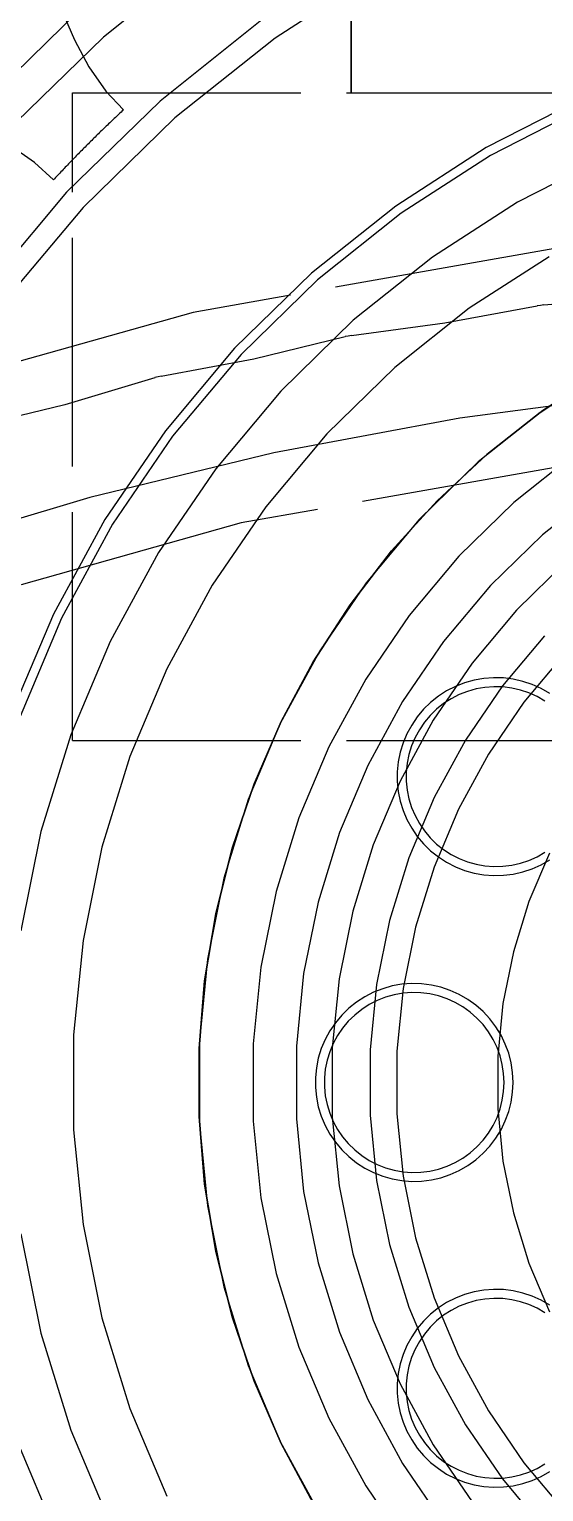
# Model space of a CAD drawing. Header units: millimetres. Extents: x -9 to 243, y -53 to 196.
# Drawn here: x 19.71 to 22.57, y 143.43 to 151.55 of the extents above; entities that cross this region are included whole.
import ezdxf

# ---------------------------------------------------------------- set-up
doc = ezdxf.new("R2010")
doc.units = ezdxf.units.MM
doc.linetypes.add('DASHED', pattern=[1.524, 1.27, -0.254])
doc.layers.add('HIDDEN', color=8, linetype='DASHED')

msp = doc.modelspace()

# ---------------------------------------------------------------- linework, layer by layer
at = {"layer": 'HIDDEN'}
for points in [[(21.5, 158.24), (21.5, 151.2)], [(21.5, 151.2), (21.5, 157.94)], [(20.72599, 151.99252), (20.12193, 151.5108), (19.56885, 150.97134), (19.07222, 150.37948), (18.637, 149.74112), (18.26749, 149.0626), (17.96738, 148.35066), (17.73965, 147.61237), (17.58656, 146.85508), (17.50963, 146.08631), (17.50963, 145.31369), (17.58656, 144.54492), (17.73965, 143.78763), (17.96738, 143.04934), (18.26749, 142.3374), (18.637, 141.65888), (19.07222, 141.02052), (19.56885, 140.42866), (20.12193, 139.8892), (20.72599, 139.40748), (21.375, 138.9883)], [(20.72599, 151.99252), (20.12193, 151.5108), (19.56885, 150.97134), (19.07222, 150.37948), (18.637, 149.74112), (18.26749, 149.0626), (17.96738, 148.35066), (17.73965, 147.61237), (17.58656, 146.85508), (17.50963, 146.08631), (17.50963, 145.31369), (17.58656, 144.54492), (17.73965, 143.78763), (17.96738, 143.04934), (18.26749, 142.3374), (18.637, 141.65888), (19.07222, 141.02052), (19.56885, 140.42866), (20.12193, 139.8892), (20.72599, 139.40748), (21.375, 138.9883)], [(21.675, 151.89208), (21.07623, 151.50536), (20.51895, 151.06094), (20.00868, 150.56324), (19.5505, 150.0172), (19.14897, 149.42826), (18.80807, 148.80227), (18.5312, 148.14544), (18.3211, 147.46432), (18.17986, 146.76565), (18.10889, 146.0564), (18.10889, 145.3436), (18.17986, 144.63435), (18.3211, 143.93568), (18.5312, 143.25456), (18.80807, 142.59773), (19.14897, 141.97174), (19.5505, 141.3828), (20.00868, 140.83676), (20.51895, 140.33906), (21.07623, 139.89464), (21.675, 139.50792), (22.3093, 139.18273), (22.97282, 138.92232)], [(19.9896, 151.66076), (19.42224, 151.10737), (18.9128, 150.50025), (18.46634, 149.84541), (18.0873, 149.14938), (17.77944, 148.41906), (17.54584, 147.66172), (17.38879, 146.88489), (17.30988, 146.09627), (17.30988, 145.30373), (17.38879, 144.51511), (17.54584, 143.73828), (17.77944, 142.98094), (18.0873, 142.25062), (18.46634, 141.55459), (18.9128, 140.89975), (19.42224, 140.29263), (19.9896, 139.73924), (20.60924, 139.24509), (21.275, 138.8151)], [(19.9896, 151.66076), (19.42224, 151.10737), (18.9128, 150.50025), (18.46634, 149.84541), (18.0873, 149.14938), (17.77944, 148.41906), (17.54584, 147.66172), (17.38879, 146.88489), (17.30988, 146.09627), (17.30988, 145.30373), (17.38879, 144.51511), (17.54584, 143.73828), (17.77944, 142.98094), (18.0873, 142.25062), (18.46634, 141.55459), (18.9128, 140.89975), (19.42224, 140.29263), (19.9896, 139.73924), (20.60924, 139.24509), (21.275, 138.8151)], [(24.50394, 151.65344), (23.91487, 151.54957), (23.33908, 151.38756), (22.78228, 151.16904), (22.25, 150.89615), (21.74754, 150.57163), (21.27988, 150.19869), (20.85169, 149.78104), (20.4672, 149.32283), (20.13025, 148.82861), (19.84419, 148.3033), (19.61184, 147.75212)], [(24.50394, 151.65344), (23.91487, 151.54957), (23.33908, 151.38756), (22.78228, 151.16904), (22.25, 150.89615), (21.74754, 150.57163), (21.27988, 150.19869), (20.85169, 149.78104), (20.4672, 149.32283), (20.13025, 148.82861), (19.84419, 148.3033), (19.61184, 147.75212)], [(24.50394, 151.65344), (23.91487, 151.54957), (23.33908, 151.38756), (22.78228, 151.16904), (22.25, 150.89615), (21.74754, 150.57163), (21.27988, 150.19869), (20.85169, 149.78104), (20.4672, 149.32283), (20.13025, 148.82861), (19.84419, 148.3033), (19.61184, 147.75212)], [(24.50394, 151.65344), (23.91487, 151.54957), (23.33908, 151.38756), (22.78228, 151.16904), (22.25, 150.89615), (21.74754, 150.57163), (21.27988, 150.19869), (20.85169, 149.78104), (20.4672, 149.32283), (20.13025, 148.82861), (19.84419, 148.3033), (19.61184, 147.75212)], [(19.89259, 151.65303), (19.96204, 151.49499)], [(19.89259, 151.65303), (19.96204, 151.49499)], [(21.00369, 151.60625), (20.43672, 151.15411), (19.91759, 150.64776), (19.45145, 150.09223), (19.04294, 149.49306), (18.69611, 148.85618), (18.41443, 148.18794), (18.20068, 147.49498), (18.05698, 146.78417), (17.98478, 146.06259), (17.98478, 145.33741), (18.05698, 144.61583), (18.20068, 143.90502), (18.41443, 143.21206), (18.69611, 142.54382), (19.04294, 141.90694), (19.45145, 141.30777), (19.91759, 140.75224), (20.43672, 140.24589), (21.00369, 139.79375), (21.61287, 139.4003), (22.25819, 139.06947), (22.93324, 138.80453)], [(24.51015, 151.60382), (23.926, 151.50082), (23.355, 151.34017), (22.80284, 151.12346), (22.275, 150.85285), (21.77673, 150.53103), (21.31297, 150.1612), (20.88834, 149.74703), (20.50706, 149.29264), (20.17292, 148.80254), (19.88924, 148.28161), (19.65883, 147.73502)], [(24.51015, 151.60382), (23.926, 151.50082), (23.355, 151.34017), (22.80284, 151.12346), (22.275, 150.85285), (21.77673, 150.53103), (21.31297, 150.1612), (20.88834, 149.74703), (20.50706, 149.29264), (20.17292, 148.80254), (19.88924, 148.28161), (19.65883, 147.73502)], [(19.96204, 151.49499), (20.04181, 151.34596)], [(19.96204, 151.49499), (20.04181, 151.34596)], [(28.31539, 150.44615), (27.82759, 150.72778), (27.31418, 150.95944), (26.78025, 151.13883), (26.23111, 151.26416), (25.67223, 151.3342), (25.10914, 151.34824), (24.54746, 151.30615), (23.99276, 151.20834), (23.45055, 151.05579), (22.92623, 150.85001), (22.425, 150.59304), (21.95185, 150.28745), (21.51148, 149.93626), (21.10826, 149.54298), (20.7462, 149.11149), (20.42891, 148.64611), (20.15953, 148.15144), (19.94074, 147.63241), (19.77471, 147.09418), (19.66311, 146.54209)], [(28.31539, 150.44615), (27.82759, 150.72778), (27.31418, 150.95944), (26.78025, 151.13883), (26.23111, 151.26416), (25.67223, 151.3342), (25.10914, 151.34824), (24.54746, 151.30615), (23.99276, 151.20834), (23.45055, 151.05579), (22.92623, 150.85001), (22.425, 150.59304), (21.95185, 150.28745), (21.51148, 149.93626), (21.10826, 149.54298), (20.7462, 149.11149), (20.42891, 148.64611), (20.15953, 148.15144), (19.94074, 147.63241), (19.77471, 147.09418), (19.66311, 146.54209)], [(20.04181, 151.34596), (20.13627, 151.21028)], [(20.04181, 151.34596), (20.13627, 151.21028)], [(20.13627, 151.21028), (20.23323, 151.1058)], [(20.13627, 151.21028), (20.23323, 151.1058)], [(19.95, 147.6), (19.95, 151.2)], [(19.95, 147.6), (19.95, 151.2)], [(19.95, 151.2), (30.55, 151.2)], [(19.95, 151.2), (30.55, 151.2)], [(21.5, 151.2), (29, 151.2)], [(21.5, 151.2), (29, 151.2)], [(20.23323, 151.1058), (20.22683, 151.09985), (20.22044, 151.0939), (20.21405, 151.08794), (20.20768, 151.08197), (20.2013, 151.07599), (20.19494, 151.07001), (20.18858, 151.06402), (20.18223, 151.05802), (20.17589, 151.05201), (20.16956, 151.046), (20.16323, 151.03998), (20.15691, 151.03395), (20.15059, 151.02792), (20.14429, 151.02187), (20.13799, 151.01582), (20.1317, 151.00976), (20.12541, 151.0037), (20.11913, 150.99762), (20.11286, 150.99154), (20.1066, 150.98546), (20.10034, 150.97936), (20.09409, 150.97326), (20.08785, 150.96715), (20.08162, 150.96103), (20.07539, 150.9549), (20.06917, 150.94877), (20.06296, 150.94263), (20.05675, 150.93649), (20.05055, 150.93033), (20.04436, 150.92417), (20.03818, 150.918), (20.032, 150.91182), (20.02583, 150.90564), (20.01967, 150.89945), (20.01351, 150.89325), (20.00737, 150.88704), (20.00123, 150.88083), (19.9951, 150.87461), (19.98897, 150.86838), (19.98285, 150.86215), (19.97674, 150.85591), (19.97064, 150.84966), (19.96454, 150.8434), (19.95846, 150.83714), (19.95238, 150.83087), (19.9463, 150.82459), (19.94024, 150.8183), (19.93418, 150.81201), (19.92813, 150.80571), (19.92208, 150.79941), (19.91605, 150.79309), (19.91002, 150.78677), (19.904, 150.78044), (19.89799, 150.77411), (19.89198, 150.76777), (19.88598, 150.76142), (19.87999, 150.75506), (19.87401, 150.7487), (19.86803, 150.74232), (19.86206, 150.73595), (19.8561, 150.72956), (19.85015, 150.72317), (19.8442, 150.71677)], [(20.23323, 151.1058), (20.22683, 151.09985), (20.22044, 151.0939), (20.21405, 151.08794), (20.20768, 151.08197), (20.2013, 151.07599), (20.19494, 151.07001), (20.18858, 151.06402), (20.18223, 151.05802), (20.17589, 151.05201), (20.16956, 151.046), (20.16323, 151.03998), (20.15691, 151.03395), (20.15059, 151.02792), (20.14429, 151.02187), (20.13799, 151.01582), (20.1317, 151.00976), (20.12541, 151.0037), (20.11913, 150.99762), (20.11286, 150.99154), (20.1066, 150.98546), (20.10034, 150.97936), (20.09409, 150.97326), (20.08785, 150.96715), (20.08162, 150.96103), (20.07539, 150.9549), (20.06917, 150.94877), (20.06296, 150.94263), (20.05675, 150.93649), (20.05055, 150.93033), (20.04436, 150.92417), (20.03818, 150.918), (20.032, 150.91182), (20.02583, 150.90564), (20.01967, 150.89945), (20.01351, 150.89325), (20.00737, 150.88704), (20.00123, 150.88083), (19.9951, 150.87461), (19.98897, 150.86838), (19.98285, 150.86215), (19.97674, 150.85591), (19.97064, 150.84966), (19.96454, 150.8434), (19.95846, 150.83714), (19.95238, 150.83087), (19.9463, 150.82459), (19.94024, 150.8183), (19.93418, 150.81201), (19.92813, 150.80571), (19.92208, 150.79941), (19.91605, 150.79309), (19.91002, 150.78677), (19.904, 150.78044), (19.89799, 150.77411), (19.89198, 150.76777), (19.88598, 150.76142), (19.87999, 150.75506), (19.87401, 150.7487), (19.86803, 150.74232), (19.86206, 150.73595), (19.8561, 150.72956), (19.85015, 150.72317), (19.8442, 150.71677)], [(19.73972, 150.81373), (19.60404, 150.90819)], [(19.73972, 150.81373), (19.60404, 150.90819)], [(19.8442, 150.71677), (19.73972, 150.81373)], [(19.8442, 150.71677), (19.73972, 150.81373)], [(46.05207, 129.7), (45.9487, 131.77122), (45.63961, 133.82185), (45.12789, 135.83152), (44.41861, 137.78025), (43.51882, 139.64867), (42.43747, 141.41822), (41.18531, 143.07131), (39.77477, 144.59151), (38.21988, 145.96371), (36.53608, 147.17428), (34.74012, 148.21117), (32.84985, 149.0641), (30.88404, 149.72457), (28.86224, 150.18604), (26.80454, 150.4439), (24.73139, 150.4956), (22.66339, 150.34063), (20.6211, 149.98052), (18.62482, 149.41885), (16.69438, 148.66121), (14.84897, 147.71512), (13.10693, 146.58999)], [(46.05207, 129.7), (45.9487, 131.77122), (45.63961, 133.82185), (45.12789, 135.83152), (44.41861, 137.78025), (43.51882, 139.64867), (42.43747, 141.41822), (41.18531, 143.07131), (39.77477, 144.59151), (38.21988, 145.96371), (36.53608, 147.17428), (34.74012, 148.21117), (32.84985, 149.0641), (30.88404, 149.72457), (28.86224, 150.18604), (26.80454, 150.4439), (24.73139, 150.4956), (22.66339, 150.34063), (20.6211, 149.98052), (18.62482, 149.41885), (16.69438, 148.66121), (14.84897, 147.71512), (13.10693, 146.58999)], [(22.6, 150.28993), (22.15616, 150.00327), (21.74307, 149.67384), (21.36483, 149.30492), (21.0252, 148.90016), (20.72756, 148.46361), (20.47487, 147.99958), (20.26963, 147.51271), (20.11389, 147.00781), (20.0092, 146.48992), (19.95659, 145.96418), (19.95659, 145.43582), (20.0092, 144.91008), (20.11389, 144.39219), (20.26963, 143.88729), (20.47487, 143.40042)], [(22.6, 150.28993), (22.15616, 150.00327), (21.74307, 149.67384), (21.36483, 149.30492), (21.0252, 148.90016), (20.72756, 148.46361), (20.47487, 147.99958), (20.26963, 147.51271), (20.11389, 147.00781), (20.0092, 146.48992), (19.95659, 145.96418), (19.95659, 145.43582), (20.0092, 144.91008), (20.11389, 144.39219), (20.26963, 143.88729), (20.47487, 143.40042)], [(22.53418, 150.01561), (22.02018, 149.91953)], [(22.53418, 150.01561), (22.02018, 149.91953)], [(22.55221, 150.01899), (22.53402, 150.01754)], [(22.55221, 150.01899), (22.53402, 150.01754)], [(22.53418, 150.01561), (22.53402, 150.01754)], [(22.53418, 150.01561), (22.53402, 150.01754)], [(22.57015, 150.02234), (22.55221, 150.01899)], [(22.57015, 150.02234), (22.55221, 150.01899)], [(22.57051, 150.02044), (22.57015, 150.02234)], [(22.57051, 150.02044), (22.57015, 150.02234)], [(23.09177, 150.06181), (22.57051, 150.02044)], [(23.09177, 150.06181), (22.57051, 150.02044)], [(22.02018, 149.91953), (21.50182, 149.85071)], [(22.02018, 149.91953), (21.50182, 149.85071)], [(21.4658, 149.84397), (20.95758, 149.7209)], [(21.4658, 149.84397), (20.95758, 149.7209)], [(21.48363, 149.84829), (21.46554, 149.84589)], [(21.48363, 149.84829), (21.46554, 149.84589)], [(21.4658, 149.84397), (21.46554, 149.84589)], [(21.4658, 149.84397), (21.46554, 149.84589)], [(21.50137, 149.85259), (21.48363, 149.84829)], [(21.50137, 149.85259), (21.48363, 149.84829)], [(21.50182, 149.85071), (21.50137, 149.85259)], [(21.50182, 149.85071), (21.50137, 149.85259)], [(20.95758, 149.7209), (20.44358, 149.62481)], [(20.95758, 149.7209), (20.44358, 149.62481)], [(22.95, 149.68372), (22.56478, 149.43491), (22.20625, 149.14899), (21.87796, 148.82879), (21.58319, 148.4775), (21.32486, 148.0986), (21.10554, 147.69587), (20.92741, 147.27329), (20.79224, 146.83508), (20.70138, 146.38559), (20.65572, 145.92929), (20.65572, 145.47071), (20.70138, 145.01441), (20.79224, 144.56492), (20.92741, 144.12671), (21.10554, 143.70413), (21.32486, 143.3014)], [(22.95, 149.68372), (22.56478, 149.43491), (22.20625, 149.14899), (21.87796, 148.82879), (21.58319, 148.4775), (21.32486, 148.0986), (21.10554, 147.69587), (20.92741, 147.27329), (20.79224, 146.83508), (20.70138, 146.38559), (20.65572, 145.92929), (20.65572, 145.47071), (20.70138, 145.01441), (20.79224, 144.56492), (20.92741, 144.12671), (21.10554, 143.70413), (21.32486, 143.3014)], [(20.40797, 149.61619), (19.90696, 149.46646)], [(20.40797, 149.61619), (19.90696, 149.46646)], [(20.42555, 149.62144), (20.40761, 149.61809)], [(20.42555, 149.62144), (20.40761, 149.61809)], [(20.40797, 149.61619), (20.40761, 149.61809)], [(20.40797, 149.61619), (20.40761, 149.61809)], [(20.44303, 149.62667), (20.42555, 149.62144)], [(20.44303, 149.62667), (20.42555, 149.62144)], [(20.44358, 149.62481), (20.44303, 149.62667)], [(20.44358, 149.62481), (20.44303, 149.62667)], [(22.86483, 149.63332), (22.55047, 149.42459), (22.25428, 149.1908), (21.97824, 148.93351), (21.72422, 148.65447), (21.49393, 148.35555), (21.28891, 148.03876), (21.11055, 147.70623), (20.96004, 147.3602), (20.8384, 147.00299), (20.74645, 146.63702), (20.6848, 146.26475), (20.65387, 145.88867), (20.65387, 145.51133), (20.6848, 145.13525), (20.74645, 144.76298), (20.8384, 144.39701), (20.96004, 144.0398), (21.11055, 143.69377), (21.28891, 143.36124)], [(21.28891, 143.36124), (21.11055, 143.69377), (20.96004, 144.0398), (20.8384, 144.39701), (20.74645, 144.76298), (20.6848, 145.13525), (20.65387, 145.51133), (20.65387, 145.88867), (20.6848, 146.26475), (20.74645, 146.63702), (20.8384, 147.00299), (20.96004, 147.3602), (21.11055, 147.70623), (21.28891, 148.03876), (21.49393, 148.35555), (21.72422, 148.65447), (21.97824, 148.93351), (22.25428, 149.1908), (22.55047, 149.42459), (22.86483, 149.63332)], [(23.148, 149.53126), (22.10433, 149.39269)], [(23.148, 149.53126), (22.10433, 149.39269)], [(19.90696, 149.46646), (19.39874, 149.34339)], [(19.90696, 149.46646), (19.39874, 149.34339)], [(22.10433, 149.39269), (21.06943, 149.19923)], [(22.10433, 149.39269), (21.06943, 149.19923)], [(44.85207, 129.7), (44.75466, 131.65174), (44.46341, 133.58407), (43.9812, 135.47781), (43.31284, 137.31412), (42.46496, 139.07477), (41.44599, 140.74224), (40.26605, 142.29997), (38.93688, 143.73247), (37.47169, 145.02551), (35.88503, 146.16624), (34.19267, 147.14333), (32.41144, 147.94705), (30.55903, 148.56942), (28.65386, 149.00427), (26.71486, 149.24726), (24.76131, 149.29597), (22.81261, 149.14994), (20.88813, 148.8106), (19.007, 148.28134), (17.18792, 147.5674), (15.44897, 146.67589), (13.80742, 145.61566), (12.27959, 144.39726)], [(44.85207, 129.7), (44.75466, 131.65174), (44.46341, 133.58407), (43.9812, 135.47781), (43.31284, 137.31412), (42.46496, 139.07477), (41.44599, 140.74224), (40.26605, 142.29997), (38.93688, 143.73247), (37.47169, 145.02551), (35.88503, 146.16624), (34.19267, 147.14333), (32.41144, 147.94705), (30.55903, 148.56942), (28.65386, 149.00427), (26.71486, 149.24726), (24.76131, 149.29597), (22.81261, 149.14994), (20.88813, 148.8106), (19.007, 148.28134), (17.18792, 147.5674), (15.44897, 146.67589), (13.80742, 145.61566), (12.27959, 144.39726)], [(21.06943, 149.19923), (20.04617, 148.95143)], [(21.06943, 149.19923), (20.04617, 148.95143)], [(22.7399, 149.19133), (22.40475, 148.92406), (22.09788, 148.62474), (21.82233, 148.29636), (21.58085, 147.94217), (21.37583, 147.5657), (21.20932, 147.17069), (21.08297, 146.76106), (20.99803, 146.34088), (20.95535, 145.91434), (20.95535, 145.48566), (20.99803, 145.05912), (21.08297, 144.63894), (21.20932, 144.22931), (21.37583, 143.8343), (21.58085, 143.45783), (21.82233, 143.10364)], [(22.7399, 149.19133), (22.40475, 148.92406), (22.09788, 148.62474), (21.82233, 148.29636), (21.58085, 147.94217), (21.37583, 147.5657), (21.20932, 147.17069), (21.08297, 146.76106), (20.99803, 146.34088), (20.95535, 145.91434), (20.95535, 145.48566), (20.99803, 145.05912), (21.08297, 144.63894), (21.20932, 144.22931), (21.37583, 143.8343), (21.58085, 143.45783), (21.82233, 143.10364)], [(20.04617, 148.95143), (19.03743, 148.64997)], [(20.04617, 148.95143), (19.03743, 148.64997)], [(22.88, 148.99647), (22.56356, 148.74411), (22.27381, 148.4615), (22.01364, 148.15145), (21.78564, 147.81703), (21.59207, 147.46157), (21.43485, 147.0886), (21.31555, 146.70184), (21.23535, 146.30511), (21.19505, 145.90237), (21.19505, 145.49763), (21.23535, 145.09489), (21.31555, 144.69816), (21.43485, 144.3114), (21.59207, 143.93843), (21.78564, 143.58297), (22.01364, 143.24855)], [(22.88, 148.99647), (22.56356, 148.74411), (22.27381, 148.4615), (22.01364, 148.15145), (21.78564, 147.81703), (21.59207, 147.46157), (21.43485, 147.0886), (21.31555, 146.70184), (21.23535, 146.30511), (21.19505, 145.90237), (21.19505, 145.49763), (21.23535, 145.09489), (21.31555, 144.69816), (21.43485, 144.3114), (21.59207, 143.93843), (21.78564, 143.58297), (22.01364, 143.24855)], [(22.88, 148.99647), (22.56356, 148.74411), (22.27381, 148.4615), (22.01364, 148.15145), (21.78564, 147.81703), (21.59207, 147.46157), (21.43485, 147.0886), (21.31555, 146.70184), (21.23535, 146.30511), (21.19505, 145.90237), (21.19505, 145.49763), (21.23535, 145.09489), (21.31555, 144.69816), (21.43485, 144.3114), (21.59207, 143.93843), (21.78564, 143.58297), (22.01364, 143.24855)], [(22.88, 148.99647), (22.56356, 148.74411), (22.27381, 148.4615), (22.01364, 148.15145), (21.78564, 147.81703), (21.59207, 147.46157), (21.43485, 147.0886), (21.31555, 146.70184), (21.23535, 146.30511), (21.19505, 145.90237), (21.19505, 145.49763), (21.23535, 145.09489), (21.31555, 144.69816), (21.43485, 144.3114), (21.59207, 143.93843), (21.78564, 143.58297), (22.01364, 143.24855)], [(22.69525, 148.59489), (22.4197, 148.32613), (22.17229, 148.03128), (21.95546, 147.71325), (21.77138, 147.37522), (21.62187, 147.02053), (21.50841, 146.65272), (21.43215, 146.27545), (21.39382, 145.89245), (21.39382, 145.50755), (21.43215, 145.12455), (21.50841, 144.74728), (21.62187, 144.37947), (21.77138, 144.02478), (21.95546, 143.68675), (22.17229, 143.36872)], [(22.69525, 148.59489), (22.4197, 148.32613), (22.17229, 148.03128), (21.95546, 147.71325), (21.77138, 147.37522), (21.62187, 147.02053), (21.50841, 146.65272), (21.43215, 146.27545), (21.39382, 145.89245), (21.39382, 145.50755), (21.43215, 145.12455), (21.50841, 144.74728), (21.62187, 144.37947), (21.77138, 144.02478), (21.95546, 143.68675), (22.17229, 143.36872)], [(22.57436, 148.18263), (22.34047, 147.90389), (22.13549, 147.60324), (21.96146, 147.28368), (21.82012, 146.94837), (21.71287, 146.60066), (21.64077, 146.244), (21.60454, 145.88194), (21.60454, 145.51806), (21.64077, 145.156), (21.71287, 144.79934), (21.82012, 144.45163), (21.96146, 144.11632), (22.13549, 143.79676), (22.34047, 143.49611), (22.57436, 143.21737)], [(22.57436, 148.18263), (22.34047, 147.90389), (22.13549, 147.60324), (21.96146, 147.28368), (21.82012, 146.94837), (21.71287, 146.60066), (21.64077, 146.244), (21.60454, 145.88194), (21.60454, 145.51806), (21.64077, 145.156), (21.71287, 144.79934), (21.82012, 144.45163), (21.96146, 144.11632), (22.13549, 143.79676), (22.34047, 143.49611), (22.57436, 143.21737)], [(22.68432, 148.0806), (22.46004, 147.81332), (22.26348, 147.52502), (22.09661, 147.21859), (21.96108, 146.89707), (21.85823, 146.56365), (21.78909, 146.22165), (21.75435, 145.87446), (21.75435, 145.52554), (21.78909, 145.17835), (21.85823, 144.83635), (21.96108, 144.50293), (22.09661, 144.18141), (22.26348, 143.87498), (22.46004, 143.58668), (22.68432, 143.3194)], [(22.68432, 148.0806), (22.46004, 147.81332), (22.26348, 147.52502), (22.09661, 147.21859), (21.96108, 146.89707), (21.85823, 146.56365), (21.78909, 146.22165), (21.75435, 145.87446), (21.75435, 145.52554), (21.78909, 145.17835), (21.85823, 144.83635), (21.96108, 144.50293), (22.09661, 144.18141), (22.26348, 143.87498), (22.46004, 143.58668), (22.68432, 143.3194)], [(22.68432, 148.0806), (22.46004, 147.81332), (22.26348, 147.52502), (22.09661, 147.21859), (21.96108, 146.89707), (21.85823, 146.56365), (21.78909, 146.22165), (21.75435, 145.87446), (21.75435, 145.52554), (21.78909, 145.17835), (21.85823, 144.83635), (21.96108, 144.50293), (22.09661, 144.18141), (22.26348, 143.87498), (22.46004, 143.58668), (22.68432, 143.3194)], [(22.68432, 148.0806), (22.46004, 147.81332), (22.26348, 147.52502), (22.09661, 147.21859), (21.96108, 146.89707), (21.85823, 146.56365), (21.78909, 146.22165), (21.75435, 145.87446), (21.75435, 145.52554), (21.78909, 145.17835), (21.85823, 144.83635), (21.96108, 144.50293), (22.09661, 144.18141), (22.26348, 143.87498), (22.46004, 143.58668), (22.68432, 143.3194)], [(22.60391, 147.86201), (22.55643, 147.88943), (22.50645, 147.91198), (22.45448, 147.92944), (22.40102, 147.94164), (22.34662, 147.94846), (22.2918, 147.94983), (22.23712, 147.94573), (22.18313, 147.93621), (22.13035, 147.92136), (22.07931, 147.90133), (22.03051, 147.87631), (21.98445, 147.84657), (21.94159, 147.81238), (21.90234, 147.7741), (21.86709, 147.73209), (21.8362, 147.68679), (21.80998, 147.63864), (21.78868, 147.58811), (21.77252, 147.53572), (21.76166, 147.48197), (21.7562, 147.42742), (21.7562, 147.37258), (21.76166, 147.31803), (21.77252, 147.26428), (21.78868, 147.21189), (21.80998, 147.16136), (21.8362, 147.11321), (21.86709, 147.06791), (21.90234, 147.0259), (21.94159, 146.98762), (21.98445, 146.95343), (22.03051, 146.92369), (22.07931, 146.89867), (22.13035, 146.87864), (22.18313, 146.86379), (22.23712, 146.85427), (22.2918, 146.85017), (22.34662, 146.85154), (22.40102, 146.85836), (22.45448, 146.87056), (22.50645, 146.88802), (22.55643, 146.91057), (22.60391, 146.93799)], [(22.60391, 147.86201), (22.55643, 147.88943), (22.50645, 147.91198), (22.45448, 147.92944), (22.40102, 147.94164), (22.34662, 147.94846), (22.2918, 147.94983), (22.23712, 147.94573), (22.18313, 147.93621), (22.13035, 147.92136), (22.07931, 147.90133), (22.03051, 147.87631), (21.98445, 147.84657), (21.94159, 147.81238), (21.90234, 147.7741), (21.86709, 147.73209), (21.8362, 147.68679), (21.80998, 147.63864), (21.78868, 147.58811), (21.77252, 147.53572), (21.76166, 147.48197), (21.7562, 147.42742), (21.7562, 147.37258), (21.76166, 147.31803), (21.77252, 147.26428), (21.78868, 147.21189), (21.80998, 147.16136), (21.8362, 147.11321), (21.86709, 147.06791), (21.90234, 147.0259), (21.94159, 146.98762), (21.98445, 146.95343), (22.03051, 146.92369), (22.07931, 146.89867), (22.13035, 146.87864), (22.18313, 146.86379), (22.23712, 146.85427), (22.2918, 146.85017), (22.34662, 146.85154), (22.40102, 146.85836), (22.45448, 146.87056), (22.50645, 146.88802), (22.55643, 146.91057), (22.60391, 146.93799)], [(22.57679, 147.82001), (22.53362, 147.84494), (22.48818, 147.86544), (22.44093, 147.88131), (22.39234, 147.8924), (22.34288, 147.8986), (22.29305, 147.89984), (22.24334, 147.89612), (22.19425, 147.88746), (22.14627, 147.87396), (22.09987, 147.85575), (22.05551, 147.83301), (22.01364, 147.80597), (21.97467, 147.77489), (21.93899, 147.74009), (21.90695, 147.7019), (21.87887, 147.66072), (21.85503, 147.61694), (21.83567, 147.57101), (21.82097, 147.52338), (21.8111, 147.47452), (21.80614, 147.42492), (21.80614, 147.37508), (21.8111, 147.32548), (21.82097, 147.27662), (21.83567, 147.22899), (21.85503, 147.18306), (21.87887, 147.13928), (21.90695, 147.0981), (21.93899, 147.05991), (21.97467, 147.02511), (22.01364, 146.99403), (22.05551, 146.96699), (22.09987, 146.94425), (22.14627, 146.92604), (22.19425, 146.91254), (22.24334, 146.90388), (22.29305, 146.90016), (22.34288, 146.9014), (22.39234, 146.9076), (22.44093, 146.91869), (22.48818, 146.93456), (22.53362, 146.95506), (22.57679, 146.97999)], [(19.95, 147.6), (30.55, 147.6)], [(19.95, 147.6), (30.55, 147.6)], [(22.60203, 146.97519), (22.48822, 146.7052), (22.40186, 146.42523), (22.3438, 146.13804), (22.31463, 145.8465), (22.31463, 145.5535), (22.3438, 145.26196), (22.40186, 144.97477), (22.48822, 144.6948), (22.60203, 144.42481)], [(22.60203, 146.97519), (22.48822, 146.7052), (22.40186, 146.42523), (22.3438, 146.13804), (22.31463, 145.8465), (22.31463, 145.5535), (22.3438, 145.26196), (22.40186, 144.97477), (22.48822, 144.6948), (22.60203, 144.42481)], [(22.4, 145.7), (22.39727, 145.75476), (22.38909, 145.80898), (22.37557, 145.86212), (22.35681, 145.91364), (22.33302, 145.96304), (22.30443, 146.00983), (22.27132, 146.05353), (22.23403, 146.09373), (22.19292, 146.13001), (22.1484, 146.16201), (22.10092, 146.18943), (22.05094, 146.21198), (21.99896, 146.22944), (21.94551, 146.24164), (21.8911, 146.24846), (21.83629, 146.24983), (21.78161, 146.24573), (21.72761, 146.23621), (21.67483, 146.22136), (21.62379, 146.20133), (21.575, 146.17631), (21.52894, 146.14657), (21.48607, 146.11238), (21.44682, 146.0741), (21.41158, 146.03209), (21.38069, 145.98679), (21.35447, 145.93864), (21.33317, 145.88811), (21.31701, 145.83572), (21.30614, 145.78197), (21.30068, 145.72742), (21.30068, 145.67258), (21.30614, 145.61803), (21.31701, 145.56428), (21.33317, 145.51189), (21.35447, 145.46136), (21.38069, 145.41321), (21.41158, 145.36791), (21.44682, 145.3259), (21.48607, 145.28762), (21.52894, 145.25343), (21.575, 145.22369), (21.62379, 145.19867), (21.67483, 145.17864), (21.72761, 145.16379), (21.78161, 145.15427), (21.83629, 145.15017), (21.8911, 145.15154), (21.94551, 145.15836), (21.99896, 145.17056), (22.05094, 145.18802), (22.10092, 145.21057), (22.1484, 145.23799), (22.19292, 145.26999), (22.23403, 145.30627), (22.27132, 145.34647), (22.30443, 145.39017), (22.33302, 145.43696), (22.35681, 145.48636), (22.37557, 145.53788), (22.38909, 145.59102), (22.39727, 145.64524), (22.4, 145.7)], [(22.4, 145.7), (22.39727, 145.75476), (22.38909, 145.80898), (22.37557, 145.86212), (22.35681, 145.91364), (22.33302, 145.96304), (22.30443, 146.00983), (22.27132, 146.05353), (22.23403, 146.09373), (22.19292, 146.13001), (22.1484, 146.16201), (22.10092, 146.18943), (22.05094, 146.21198), (21.99896, 146.22944), (21.94551, 146.24164), (21.8911, 146.24846), (21.83629, 146.24983), (21.78161, 146.24573), (21.72761, 146.23621), (21.67483, 146.22136), (21.62379, 146.20133), (21.575, 146.17631), (21.52894, 146.14657), (21.48607, 146.11238), (21.44682, 146.0741), (21.41158, 146.03209), (21.38069, 145.98679), (21.35447, 145.93864), (21.33317, 145.88811), (21.31701, 145.83572), (21.30614, 145.78197), (21.30068, 145.72742), (21.30068, 145.67258), (21.30614, 145.61803), (21.31701, 145.56428), (21.33317, 145.51189), (21.35447, 145.46136), (21.38069, 145.41321), (21.41158, 145.36791), (21.44682, 145.3259), (21.48607, 145.28762), (21.52894, 145.25343), (21.575, 145.22369), (21.62379, 145.19867), (21.67483, 145.17864), (21.72761, 145.16379), (21.78161, 145.15427), (21.83629, 145.15017), (21.8911, 145.15154), (21.94551, 145.15836), (21.99896, 145.17056), (22.05094, 145.18802), (22.10092, 145.21057), (22.1484, 145.23799), (22.19292, 145.26999), (22.23403, 145.30627), (22.27132, 145.34647), (22.30443, 145.39017), (22.33302, 145.43696), (22.35681, 145.48636), (22.37557, 145.53788), (22.38909, 145.59102), (22.39727, 145.64524), (22.4, 145.7)], [(22.35, 145.7), (22.34752, 145.74978), (22.34009, 145.79907), (22.32779, 145.84738), (22.31074, 145.89422), (22.28911, 145.93913), (22.26312, 145.98166), (22.23302, 146.02139), (22.19912, 146.05793), (22.16174, 146.09092), (22.12127, 146.12001), (22.07811, 146.14494), (22.03267, 146.16544), (21.98542, 146.18131), (21.93682, 146.1924), (21.88737, 146.1986), (21.83753, 146.19984), (21.78783, 146.19612), (21.73874, 146.18746), (21.69076, 146.17396), (21.64436, 146.15575), (21.6, 146.13301), (21.55813, 146.10597), (21.51916, 146.07489), (21.48347, 146.04009), (21.45143, 146.0019), (21.42335, 145.96072), (21.39952, 145.91694), (21.38015, 145.87101), (21.36546, 145.82338), (21.35558, 145.77452), (21.35062, 145.72492), (21.35062, 145.67508), (21.35558, 145.62548), (21.36546, 145.57662), (21.38015, 145.52899), (21.39952, 145.48306), (21.42335, 145.43928), (21.45143, 145.3981), (21.48347, 145.35991), (21.51916, 145.32511), (21.55813, 145.29403), (21.6, 145.26699), (21.64436, 145.24425), (21.69076, 145.22604), (21.73874, 145.21254), (21.78783, 145.20388), (21.83753, 145.20016), (21.88737, 145.2014), (21.93682, 145.2076), (21.98542, 145.21869), (22.03267, 145.23456), (22.07811, 145.25506), (22.12127, 145.27999), (22.16174, 145.30908), (22.19912, 145.34207), (22.23302, 145.37861), (22.26312, 145.41834), (22.28911, 145.46087), (22.31074, 145.50578), (22.32779, 145.55262), (22.34009, 145.60093), (22.34752, 145.65022), (22.35, 145.7)], [(19.66311, 144.85791), (19.77471, 144.30582), (19.94074, 143.76759), (20.15953, 143.24856)], [(19.66311, 144.85791), (19.77471, 144.30582), (19.94074, 143.76759), (20.15953, 143.24856)], [(22.60391, 144.46201), (22.55643, 144.48943), (22.50645, 144.51198), (22.45448, 144.52944), (22.40102, 144.54164), (22.34662, 144.54846), (22.2918, 144.54983), (22.23712, 144.54573), (22.18313, 144.53621), (22.13035, 144.52136), (22.07931, 144.50133), (22.03051, 144.47631), (21.98445, 144.44657), (21.94159, 144.41238), (21.90234, 144.3741), (21.86709, 144.33209), (21.8362, 144.28679), (21.80998, 144.23864), (21.78868, 144.18811), (21.77252, 144.13572), (21.76166, 144.08197), (21.7562, 144.02742), (21.7562, 143.97258), (21.76166, 143.91803), (21.77252, 143.86428), (21.78868, 143.81189), (21.80998, 143.76136), (21.8362, 143.71321), (21.86709, 143.66791), (21.90234, 143.6259), (21.94159, 143.58762), (21.98445, 143.55343), (22.03051, 143.52369), (22.07931, 143.49867), (22.13035, 143.47864), (22.18313, 143.46379), (22.23712, 143.45427), (22.2918, 143.45017), (22.34662, 143.45154), (22.40102, 143.45836), (22.45448, 143.47056), (22.50645, 143.48802), (22.55643, 143.51057), (22.60391, 143.53799)], [(22.60391, 144.46201), (22.55643, 144.48943), (22.50645, 144.51198), (22.45448, 144.52944), (22.40102, 144.54164), (22.34662, 144.54846), (22.2918, 144.54983), (22.23712, 144.54573), (22.18313, 144.53621), (22.13035, 144.52136), (22.07931, 144.50133), (22.03051, 144.47631), (21.98445, 144.44657), (21.94159, 144.41238), (21.90234, 144.3741), (21.86709, 144.33209), (21.8362, 144.28679), (21.80998, 144.23864), (21.78868, 144.18811), (21.77252, 144.13572), (21.76166, 144.08197), (21.7562, 144.02742), (21.7562, 143.97258), (21.76166, 143.91803), (21.77252, 143.86428), (21.78868, 143.81189), (21.80998, 143.76136), (21.8362, 143.71321), (21.86709, 143.66791), (21.90234, 143.6259), (21.94159, 143.58762), (21.98445, 143.55343), (22.03051, 143.52369), (22.07931, 143.49867), (22.13035, 143.47864), (22.18313, 143.46379), (22.23712, 143.45427), (22.2918, 143.45017), (22.34662, 143.45154), (22.40102, 143.45836), (22.45448, 143.47056), (22.50645, 143.48802), (22.55643, 143.51057), (22.60391, 143.53799)], [(22.57679, 144.42001), (22.53362, 144.44494), (22.48818, 144.46544), (22.44093, 144.48131), (22.39234, 144.4924), (22.34288, 144.4986), (22.29305, 144.49984), (22.24334, 144.49612), (22.19425, 144.48746), (22.14627, 144.47396), (22.09987, 144.45575), (22.05551, 144.43301), (22.01364, 144.40597), (21.97467, 144.37489), (21.93899, 144.34009), (21.90695, 144.3019), (21.87887, 144.26072), (21.85503, 144.21694), (21.83567, 144.17101), (21.82097, 144.12338), (21.8111, 144.07452), (21.80614, 144.02492), (21.80614, 143.97508), (21.8111, 143.92548), (21.82097, 143.87662), (21.83567, 143.82899), (21.85503, 143.78306), (21.87887, 143.73928), (21.90695, 143.6981), (21.93899, 143.65991), (21.97467, 143.62511), (22.01364, 143.59403), (22.05551, 143.56699), (22.09987, 143.54425), (22.14627, 143.52604), (22.19425, 143.51254), (22.24334, 143.50388), (22.29305, 143.50016), (22.34288, 143.5014), (22.39234, 143.5076), (22.44093, 143.51869), (22.48818, 143.53456), (22.53362, 143.55506), (22.57679, 143.57999)], [(19.65883, 143.66498), (19.88924, 143.11839)], [(19.65883, 143.66498), (19.88924, 143.11839)]]:
    msp.add_lwpolyline(points, dxfattribs=at)

doc.saveas('drawing.dxf')
